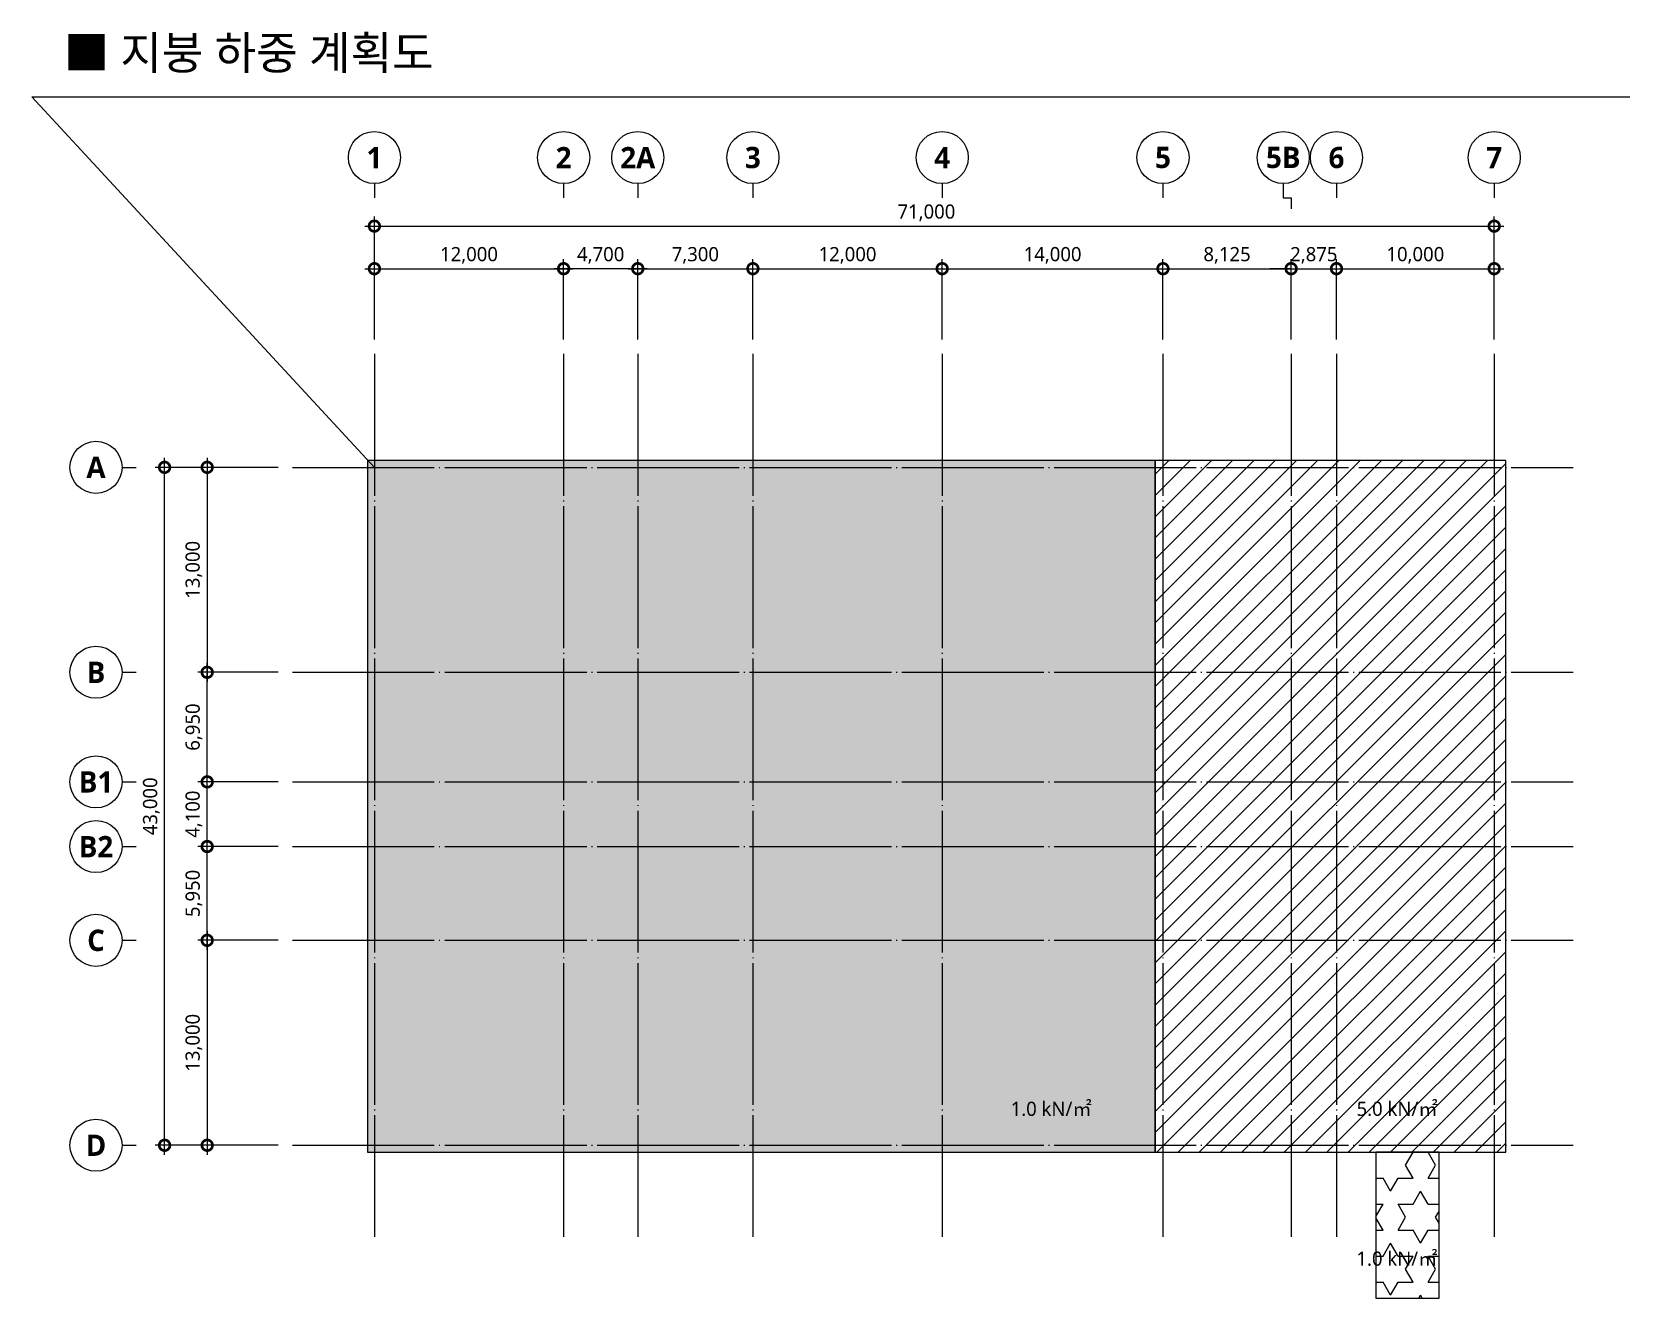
# Model space of a CAD drawing. Header units: millimetres. Extents: x 13950 to 241591, y 6300 to 171900.
# Drawn here: x 13950 to 114724, y 6902 to 87229 of the extents above; entities that cross this region are included whole.
import ezdxf
from ezdxf.enums import TextEntityAlignment as Align

# ---------------------------------------------------------------- set-up
doc = ezdxf.new("R2010")
doc.units = ezdxf.units.MM
doc.header["$LTSCALE"] = 300
doc.linetypes.add('CEN-GAUN', pattern=[32.2, 30, -1, 0.2, -1])
doc.layers.get('DEFPOINTS').update_dxf_attribs({"color": 137})
for name, color, linetype in [('CEN', 1, 'CEN-GAUN'), ('DIM', 7, 'Continuous'), ('ELE-4', 4, 'Continuous'), ('ELE-6', 6, 'Continuous'), ('HAT', 5, 'Continuous'), ('SYM-BUB', 3, 'Continuous'), ('TEXT', 3, 'Continuous')]:
    doc.layers.add(name, color=color, linetype=linetype)
doc.styles.add('$0$스타일1', font='malgun.ttf')
doc.styles.add('스타일1', font='malgun.ttf')
doc.styles.add('스타일2', font='malgunbd.ttf')
doc.dimstyles.new('CJA', dxfattribs={"dimscale": 300, "dimtxt": 2.7, "dimasz": 1, "dimexe": 2, "dimexo": 3, "dimgap": 1, "dimtad": 1, "dimdec": 0, "dimzin": 1, "dimdsep": 46, "dimlunit": 6, "dimtxsty": '$0$스타일1', "dimblk": 'CJDOT', "dimcen": 0.09, "dimdle": 1, "dimclrd": 256, "dimclre": 256, "dimclrt": 3, "dimadec": 0, "dimazin": 0, "dimtfac": 1, "dimtdec": 0, "dimtix": 1, "dimtmove": 2, "dimatfit": 3, "dimldrblk": 'CJDOT', "dimfxl": 1, "dimtolj": 1, "dimtzin": 1, "dimarcsym": 0})

# ---------------------------------------------------------------- blocks, each defined once
blk = doc.blocks.new('_DotSmall')
at = {"color": 0, "linetype": 'ByBlock', "const_width": 0.5}
blk.add_lwpolyline([(-0.0625, 0, 1), (0.0625, 0, 1)], format="xyb", close=True, dxfattribs=at)
blk = doc.blocks.new('*D42')
at = {"layer": 'DEFPOINTS', "color": 0, "transparency": 16777216}
for p in [(3100, -16400), (11200, -16400), (11200, -59400)]:
    blk.add_point(p, dxfattribs=at)
at = {"layer": 'DIM', "color": 7, "lineweight": -2, "transparency": 16777216}
for p, q in [((3100, -60000), (3100, -15800)), ((10300, -16400), (2500, -16400)), ((10300, -59400), (2500, -59400))]:
    blk.add_line(p, q, dxfattribs=at)
at = {"layer": 'DIM', "color": 7, "lineweight": -2, "transparency": 16777216, "xscale": 1350, "yscale": 1350, "zscale": 1350}
for p, rotation in [((3100, -16400), 90), ((3100, -59400), 270)]:
    blk.add_blockref('_DotSmall', p, dxfattribs=dict(at, rotation=rotation))
at = {"layer": 'DIM', "color": 3, "transparency": 16777216, "insert": (2260, -37900), "char_height": 900, "attachment_point": 5, "rotation": 90, "style": '$0$스타일1'}
blk.add_mtext('\\A1;43,000', dxfattribs=at)
blk = doc.blocks.new('CJDOT')
blk.add_line((-2, 0), (2, 0))
at = {"const_width": 0.5}
blk.add_lwpolyline([(-0.25, 0, 1), (0.25, 0, 1)], format="xyb", close=True, dxfattribs=at)
blk = doc.blocks.new('*D43')
at = {"layer": 'DEFPOINTS', "color": 0, "transparency": 16777216}
for p in [(11200, -16400), (5800, -29400), (11200, -29400)]:
    blk.add_point(p, dxfattribs=at)
at = {"layer": 'DIM', "color": 7, "lineweight": -2, "transparency": 16777216}
for p, q in [((5800, -15800), (5800, -30000)), ((10300, -16400), (5200, -16400)), ((10300, -29400), (5200, -29400))]:
    blk.add_line(p, q, dxfattribs=at)
at = {"layer": 'DIM', "color": 7, "lineweight": -2, "transparency": 16777216, "xscale": 1350, "yscale": 1350, "zscale": 1350}
for p, rotation in [((5800, -16400), 90), ((5800, -29400), 270)]:
    blk.add_blockref('_DotSmall', p, dxfattribs=dict(at, rotation=rotation))
at = {"layer": 'DIM', "color": 3, "transparency": 16777216, "insert": (4957, -22900), "char_height": 900, "attachment_point": 5, "rotation": 90, "style": '$0$스타일1'}
blk.add_mtext('\\A1;13,000', dxfattribs=at)
blk = doc.blocks.new('*D44')
at = {"layer": 'DEFPOINTS', "color": 0, "transparency": 16777216}
for p in [(11200, -46400), (5800, -59400), (11200, -59400)]:
    blk.add_point(p, dxfattribs=at)
at = {"layer": 'DIM', "color": 7, "lineweight": -2, "transparency": 16777216}
for p, q in [((5800, -45800), (5800, -60000)), ((10300, -46400), (5200, -46400)), ((10300, -59400), (5200, -59400))]:
    blk.add_line(p, q, dxfattribs=at)
at = {"layer": 'DIM', "color": 7, "lineweight": -2, "transparency": 16777216, "xscale": 1350, "yscale": 1350, "zscale": 1350}
for p, rotation in [((5800, -46400), 90), ((5800, -59400), 270)]:
    blk.add_blockref('_DotSmall', p, dxfattribs=dict(at, rotation=rotation))
at = {"layer": 'DIM', "color": 3, "transparency": 16777216, "insert": (4957, -52900), "char_height": 900, "attachment_point": 5, "rotation": 90, "style": '$0$스타일1'}
blk.add_mtext('\\A1;13,000', dxfattribs=at)
blk = doc.blocks.new('NEW_BUB')
at = {"layer": 'SYM-BUB', "color": 6}
blk.add_line((0, 3), (0, 0), dxfattribs=at)
blk.add_circle((0, 8.5), 5.5, dxfattribs=at)
at = {"layer": 'SYM-BUB', "color": 3, "style": '스타일2'}
blk.add_attdef('X', text='', height=4.5, dxfattribs=at).set_placement((0, 8.5), align=Align.MIDDLE)
blk = doc.blocks.new('*D45')
at = {"layer": 'DEFPOINTS', "color": 0, "transparency": 16777216}
for p in [(87400, -1100), (16400, -9200), (87400, -9200)]:
    blk.add_point(p, dxfattribs=at)
at = {"layer": 'DIM', "color": 7, "lineweight": -2, "transparency": 16777216}
for p, q in [((16400, -8300), (16400, -500)), ((87400, -8300), (87400, -500)), ((15800, -1100), (88000, -1100))]:
    blk.add_line(p, q, dxfattribs=at)
at = {"layer": 'DIM', "color": 7, "lineweight": -2, "transparency": 16777216, "xscale": 1350, "yscale": 1350, "zscale": 1350, "rotation": 180}
blk.add_blockref('_DotSmall', (16400, -1100), dxfattribs=at)
at = {"layer": 'DIM', "color": 7, "lineweight": -2, "transparency": 16777216, "xscale": 1350, "yscale": 1350, "zscale": 1350}
blk.add_blockref('_DotSmall', (87400, -1100), dxfattribs=at)
at = {"layer": 'DIM', "color": 3, "transparency": 16777216, "insert": (51400, -257), "char_height": 900, "attachment_point": 5, "style": '스타일1'}
blk.add_mtext('\\A1;71,000', dxfattribs=at)
blk = doc.blocks.new('*D46')
at = {"layer": 'DEFPOINTS', "color": 0, "transparency": 16777216}
for p in [(87400, -3800), (77400, -9200), (87400, -9200)]:
    blk.add_point(p, dxfattribs=at)
at = {"layer": 'DIM', "color": 7, "lineweight": -2, "transparency": 16777216}
for p, q in [((76800, -3800), (88000, -3800)), ((77400, -8300), (77400, -3200)), ((87400, -8300), (87400, -3200))]:
    blk.add_line(p, q, dxfattribs=at)
at = {"layer": 'DIM', "color": 7, "lineweight": -2, "transparency": 16777216, "xscale": 1350, "yscale": 1350, "zscale": 1350, "rotation": 180}
blk.add_blockref('_DotSmall', (77400, -3800), dxfattribs=at)
at = {"layer": 'DIM', "color": 7, "lineweight": -2, "transparency": 16777216, "xscale": 1350, "yscale": 1350, "zscale": 1350}
blk.add_blockref('_DotSmall', (87400, -3800), dxfattribs=at)
at = {"layer": 'DIM', "color": 3, "transparency": 16777216, "insert": (82400, -2957), "char_height": 900, "attachment_point": 5, "style": '스타일1'}
blk.add_mtext('\\A1;10,000', dxfattribs=at)
blk = doc.blocks.new('*D47')
at = {"layer": 'DEFPOINTS', "color": 0, "transparency": 16777216}
for p in [(66400, -3800), (52400, -9200), (66400, -9200)]:
    blk.add_point(p, dxfattribs=at)
at = {"layer": 'DIM', "color": 7, "lineweight": -2, "transparency": 16777216}
for p, q in [((51800, -3800), (67000, -3800)), ((52400, -8300), (52400, -3200)), ((66400, -8300), (66400, -3200))]:
    blk.add_line(p, q, dxfattribs=at)
at = {"layer": 'DIM', "color": 7, "lineweight": -2, "transparency": 16777216, "xscale": 1350, "yscale": 1350, "zscale": 1350, "rotation": 180}
blk.add_blockref('_DotSmall', (52400, -3800), dxfattribs=at)
at = {"layer": 'DIM', "color": 7, "lineweight": -2, "transparency": 16777216, "xscale": 1350, "yscale": 1350, "zscale": 1350}
blk.add_blockref('_DotSmall', (66400, -3800), dxfattribs=at)
at = {"layer": 'DIM', "color": 3, "transparency": 16777216, "insert": (59400, -2957), "char_height": 900, "attachment_point": 5, "style": '스타일1'}
blk.add_mtext('\\A1;14,000', dxfattribs=at)
blk = doc.blocks.new('*D48')
at = {"layer": 'DEFPOINTS', "color": 0, "transparency": 16777216}
for p in [(52400, -3800), (40400, -9200), (52400, -9200)]:
    blk.add_point(p, dxfattribs=at)
at = {"layer": 'DIM', "color": 7, "lineweight": -2, "transparency": 16777216}
for p, q in [((39800, -3800), (53000, -3800)), ((40400, -8300), (40400, -3200)), ((52400, -8300), (52400, -3200))]:
    blk.add_line(p, q, dxfattribs=at)
at = {"layer": 'DIM', "color": 7, "lineweight": -2, "transparency": 16777216, "xscale": 1350, "yscale": 1350, "zscale": 1350, "rotation": 180}
blk.add_blockref('_DotSmall', (40400, -3800), dxfattribs=at)
at = {"layer": 'DIM', "color": 7, "lineweight": -2, "transparency": 16777216, "xscale": 1350, "yscale": 1350, "zscale": 1350}
blk.add_blockref('_DotSmall', (52400, -3800), dxfattribs=at)
at = {"layer": 'DIM', "color": 3, "transparency": 16777216, "insert": (46400, -2957), "char_height": 900, "attachment_point": 5, "style": '스타일1'}
blk.add_mtext('\\A1;12,000', dxfattribs=at)
blk = doc.blocks.new('*D49')
at = {"layer": 'DEFPOINTS', "color": 0, "transparency": 16777216}
for p in [(28400, -3800), (16400, -9200), (28400, -9200)]:
    blk.add_point(p, dxfattribs=at)
at = {"layer": 'DIM', "color": 7, "lineweight": -2, "transparency": 16777216}
for p, q in [((15800, -3800), (29000, -3800)), ((16400, -8300), (16400, -3200)), ((28400, -8300), (28400, -3200))]:
    blk.add_line(p, q, dxfattribs=at)
at = {"layer": 'DIM', "color": 7, "lineweight": -2, "transparency": 16777216, "xscale": 1350, "yscale": 1350, "zscale": 1350, "rotation": 180}
blk.add_blockref('_DotSmall', (16400, -3800), dxfattribs=at)
at = {"layer": 'DIM', "color": 7, "lineweight": -2, "transparency": 16777216, "xscale": 1350, "yscale": 1350, "zscale": 1350}
blk.add_blockref('_DotSmall', (28400, -3800), dxfattribs=at)
at = {"layer": 'DIM', "color": 3, "transparency": 16777216, "insert": (22400, -2957), "char_height": 900, "attachment_point": 5, "style": '스타일1'}
blk.add_mtext('\\A1;12,000', dxfattribs=at)
blk = doc.blocks.new('*D50')
at = {"layer": 'DEFPOINTS', "color": 0, "transparency": 16777216}
for p in [(5799, -40450), (11200, -40450), (11200, -46400)]:
    blk.add_point(p, dxfattribs=at)
at = {"layer": 'DIM', "color": 7, "lineweight": -2, "transparency": 16777216}
for p, q in [((5799, -47000), (5799, -39850)), ((10300, -40450), (5199, -40450)), ((10300, -46400), (5199, -46400))]:
    blk.add_line(p, q, dxfattribs=at)
at = {"layer": 'DIM', "color": 7, "lineweight": -2, "transparency": 16777216, "xscale": 1350, "yscale": 1350, "zscale": 1350}
for p, rotation in [((5799, -40450), 90), ((5799, -46400), 270)]:
    blk.add_blockref('_DotSmall', p, dxfattribs=dict(at, rotation=rotation))
at = {"layer": 'DIM', "color": 3, "transparency": 16777216, "insert": (4959, -43425), "char_height": 900, "attachment_point": 5, "rotation": 90, "style": '$0$스타일1'}
blk.add_mtext('\\A1;5,950', dxfattribs=at)
blk = doc.blocks.new('*D51')
at = {"layer": 'DEFPOINTS', "color": 0, "transparency": 16777216}
for p in [(5800, -36350), (11200, -36350), (11200, -40450)]:
    blk.add_point(p, dxfattribs=at)
at = {"layer": 'DIM', "color": 7, "lineweight": -2, "transparency": 16777216}
for p, q in [((5800, -41050), (5800, -35750)), ((10300, -36350), (5200, -36350)), ((10300, -40450), (5200, -40450))]:
    blk.add_line(p, q, dxfattribs=at)
at = {"layer": 'DIM', "color": 7, "lineweight": -2, "transparency": 16777216, "xscale": 1350, "yscale": 1350, "zscale": 1350}
for p, rotation in [((5800, -36350), 90), ((5800, -40450), 270)]:
    blk.add_blockref('_DotSmall', p, dxfattribs=dict(at, rotation=rotation))
at = {"layer": 'DIM', "color": 3, "transparency": 16777216, "insert": (4957, -38400), "char_height": 900, "attachment_point": 5, "rotation": 90, "style": '$0$스타일1'}
blk.add_mtext('\\A1;4,100', dxfattribs=at)
blk = doc.blocks.new('*D52')
at = {"layer": 'DEFPOINTS', "color": 0, "transparency": 16777216}
for p in [(5800, -29400), (11200, -29400), (11200, -36350)]:
    blk.add_point(p, dxfattribs=at)
at = {"layer": 'DIM', "color": 7, "lineweight": -2, "transparency": 16777216}
for p, q in [((5800, -36950), (5800, -28800)), ((10300, -29400), (5200, -29400)), ((10300, -36350), (5200, -36350))]:
    blk.add_line(p, q, dxfattribs=at)
at = {"layer": 'DIM', "color": 7, "lineweight": -2, "transparency": 16777216, "xscale": 1350, "yscale": 1350, "zscale": 1350}
for p, rotation in [((5800, -29400), 90), ((5800, -36350), 270)]:
    blk.add_blockref('_DotSmall', p, dxfattribs=dict(at, rotation=rotation))
at = {"layer": 'DIM', "color": 3, "transparency": 16777216, "insert": (4960, -32875), "char_height": 900, "attachment_point": 5, "rotation": 90, "style": '$0$스타일1'}
blk.add_mtext('\\A1;6,950', dxfattribs=at)
blk = doc.blocks.new('*D53')
at = {"layer": 'DEFPOINTS', "color": 0, "transparency": 16777216}
for p in [(28400, -3800), (28400, -9200), (33100, -9200)]:
    blk.add_point(p, dxfattribs=at)
at = {"layer": 'DIM', "color": 7, "lineweight": -2, "transparency": 16777216}
for p, q in [((33700, -3800), (27800, -3800)), ((28400, -8300), (28400, -3200)), ((33100, -8300), (33100, -3200))]:
    blk.add_line(p, q, dxfattribs=at)
at = {"layer": 'DIM', "color": 7, "lineweight": -2, "transparency": 16777216, "xscale": 1350, "yscale": 1350, "zscale": 1350, "rotation": 180}
blk.add_blockref('_DotSmall', (28400, -3800), dxfattribs=at)
at = {"layer": 'DIM', "color": 7, "lineweight": -2, "transparency": 16777216, "xscale": 1350, "yscale": 1350, "zscale": 1350}
blk.add_blockref('_DotSmall', (33100, -3800), dxfattribs=at)
at = {"layer": 'DIM', "color": 3, "transparency": 16777216, "insert": (30750, -2960), "char_height": 900, "attachment_point": 5, "style": '스타일1'}
blk.add_mtext('\\A1;4,700', dxfattribs=at)
blk = doc.blocks.new('*D54')
at = {"layer": 'DEFPOINTS', "color": 0, "transparency": 16777216}
for p in [(40400, -3800), (33100, -9200), (40400, -9200)]:
    blk.add_point(p, dxfattribs=at)
at = {"layer": 'DIM', "color": 7, "lineweight": -2, "transparency": 16777216}
for p, q in [((32500, -3800), (41000, -3800)), ((33100, -8300), (33100, -3200)), ((40400, -8300), (40400, -3200))]:
    blk.add_line(p, q, dxfattribs=at)
at = {"layer": 'DIM', "color": 7, "lineweight": -2, "transparency": 16777216, "xscale": 1350, "yscale": 1350, "zscale": 1350, "rotation": 180}
blk.add_blockref('_DotSmall', (33100, -3800), dxfattribs=at)
at = {"layer": 'DIM', "color": 7, "lineweight": -2, "transparency": 16777216, "xscale": 1350, "yscale": 1350, "zscale": 1350}
blk.add_blockref('_DotSmall', (40400, -3800), dxfattribs=at)
at = {"layer": 'DIM', "color": 3, "transparency": 16777216, "insert": (36750, -2960), "char_height": 900, "attachment_point": 5, "style": '스타일1'}
blk.add_mtext('\\A1;7,300', dxfattribs=at)
blk = doc.blocks.new('*D55')
at = {"layer": 'DEFPOINTS', "color": 0, "transparency": 16777216}
for p in [(74525, -3800), (66400, -9200), (74525, -9200)]:
    blk.add_point(p, dxfattribs=at)
at = {"layer": 'DIM', "color": 7, "lineweight": -2, "transparency": 16777216}
for p, q in [((65800, -3800), (75125, -3800)), ((66400, -8300), (66400, -3200)), ((74525, -8300), (74525, -3200))]:
    blk.add_line(p, q, dxfattribs=at)
at = {"layer": 'DIM', "color": 7, "lineweight": -2, "transparency": 16777216, "xscale": 1350, "yscale": 1350, "zscale": 1350, "rotation": 180}
blk.add_blockref('_DotSmall', (66400, -3800), dxfattribs=at)
at = {"layer": 'DIM', "color": 7, "lineweight": -2, "transparency": 16777216, "xscale": 1350, "yscale": 1350, "zscale": 1350}
blk.add_blockref('_DotSmall', (74525, -3800), dxfattribs=at)
at = {"layer": 'DIM', "color": 3, "transparency": 16777216, "insert": (70462, -2957), "char_height": 900, "attachment_point": 5, "style": '스타일1'}
blk.add_mtext('\\A1;8,125', dxfattribs=at)
blk = doc.blocks.new('*D57')
at = {"layer": 'DEFPOINTS', "color": 0, "transparency": 16777216}
for p in [(77400, -3799), (74525, -9200), (77400, -9200)]:
    blk.add_point(p, dxfattribs=at)
at = {"layer": 'DIM', "color": 7, "lineweight": -2, "transparency": 16777216}
for p, q in [((74525, -3799), (73175, -3799)), ((74525, -8300), (74525, -3199)), ((74525, -3799), (77400, -3799)), ((77400, -8300), (77400, -3199)), ((77400, -3799), (78750, -3799))]:
    blk.add_line(p, q, dxfattribs=at)
at = {"layer": 'DIM', "color": 7, "lineweight": -2, "transparency": 16777216, "xscale": 1350, "yscale": 1350, "zscale": 1350}
blk.add_blockref('_DotSmall', (74525, -3799), dxfattribs=at)
at = {"layer": 'DIM', "color": 7, "lineweight": -2, "transparency": 16777216, "xscale": 1350, "yscale": 1350, "zscale": 1350, "rotation": 180}
blk.add_blockref('_DotSmall', (77400, -3799), dxfattribs=at)
at = {"layer": 'DIM', "color": 3, "transparency": 16777216, "insert": (75962, -2959), "char_height": 900, "attachment_point": 5, "style": '스타일1'}
blk.add_mtext('\\A1;2,875', dxfattribs=at)
blk = doc.blocks.new('A$C5ac5f35e')
at = {"layer": 'CEN'}
for p, q in [((16400, -9200), (16400, -65208.6)), ((28400, -9200), (28400, -65208.6)), ((33100, -9200), (33100, -65208.6)), ((40400, -9200), (40400, -65208.6)), ((52400, -9200), (52400, -65208.6)), ((66400, -9200), (66400, -65208.6)), ((74525, -9200), (74525, -65208.6)), ((77400, -9200), (77400, -65208.6)), ((87400, -9200), (87400, -65208.6)), ((11200, -16400), (92400, -16400)), ((11200, -29400), (92400, -29400)), ((11200, -36350), (92400, -36350)), ((11200, -40450), (92400, -40450)), ((11200, -46400), (92400, -46400)), ((11200, -59400), (92400, -59400))]:
    blk.add_line(p, q, dxfattribs=at)
at = {"layer": 'SYM-BUB', "color": 6}
blk.add_lwpolyline([(74025, 700), (74525, 700), (74525, 0)], dxfattribs=at)
at = {"layer": 'SYM-BUB', "xscale": 300, "yscale": 300, "zscale": 300}
for p, values in [((16400, 700), {'X': '1'}), ((28400, 700), {'X': '2'}), ((33100, 700), {'X': '2A'}), ((40400, 700), {'X': '3'}), ((52400, 700), {'X': '4'}), ((66400, 700), {'X': '5'}), ((74025, 700), {'X': '5B'}), ((77400, 700), {'X': '6'}), ((87400, 700), {'X': '7'})]:
    blk.add_blockref('NEW_BUB', p, dxfattribs=at).add_auto_attribs(values)
at = {"layer": 'SYM-BUB'}
ref = blk.add_blockref('NEW_BUB', (1300, -16400), dxfattribs=dict(at, xscale=300.0000000000001, yscale=300.0000000000001, zscale=300.0000000000001, rotation=90))
ref.add_attrib('X', 'A', dxfattribs={"color": 3, "height": 1350, "style": '스타일2'}).set_placement((-1250, -16400), align=Align.MIDDLE)
ref = blk.add_blockref('NEW_BUB', (1300, -29400), dxfattribs=dict(at, xscale=300.0000000000001, yscale=300.0000000000001, zscale=300.0000000000001, rotation=90))
ref.add_attrib('X', 'B', dxfattribs={"color": 3, "height": 1350, "style": '스타일2'}).set_placement((-1250, -29400), align=Align.MIDDLE)
ref = blk.add_blockref('NEW_BUB', (1300, -36350), dxfattribs=dict(at, xscale=300.0000000000001, yscale=300.0000000000001, zscale=300.0000000000001, rotation=90))
ref.add_attrib('X', 'B1', dxfattribs={"color": 3, "height": 1350, "style": '스타일2'}).set_placement((-1250, -36350), align=Align.MIDDLE)
ref = blk.add_blockref('NEW_BUB', (1300, -40450), dxfattribs=dict(at, xscale=300.0000000000001, yscale=300.0000000000001, zscale=300.0000000000001, rotation=90))
ref.add_attrib('X', 'B2', dxfattribs={"color": 3, "height": 1350, "style": '스타일2'}).set_placement((-1250, -40450), align=Align.MIDDLE)
ref = blk.add_blockref('NEW_BUB', (1300, -46400), dxfattribs=dict(at, xscale=300.0000000000001, yscale=300.0000000000001, zscale=300.0000000000001, rotation=90))
ref.add_attrib('X', 'C', dxfattribs={"color": 3, "height": 1350, "style": '스타일2'}).set_placement((-1250, -46400), align=Align.MIDDLE)
ref = blk.add_blockref('NEW_BUB', (1300, -59400), dxfattribs=dict(at, xscale=300.0000000000001, yscale=300.0000000000001, zscale=300.0000000000001, rotation=90))
ref.add_attrib('X', 'D', dxfattribs={"color": 3, "height": 1350, "style": '스타일2'}).set_placement((-1250, -59400), align=Align.MIDDLE)
at = {"layer": 'DIM'}
dim = blk.add_linear_dim(base=(87400, -1100), p1=(16400, -9200), p2=(87400, -9200), angle=180, dimstyle='CJA', override={"dimtxt": 3, "dimasz": 4.5, "dimtxsty": '스타일1', "dimblk1": 'DotSmall', "dimblk2": 'DotSmall', "dimsah": 1, "dimdle": 2, "dimclrd": 7, "dimclre": 7}, dxfattribs=at)
dim.commit()
dim.dimension.update_dxf_attribs({"geometry": '*D45', "text_midpoint": (51400, -257.1), "dimtype": 128})
for base, p1, p2, picture, middle in [((28400, -3800), (16400, -9200), (28400, -9200), '*D49', (22400, -2957.1)), ((28400, -3800), (33100, -9200), (28400, -9200), '*D53', (30750, -2959.5)), ((40400, -3800), (33100, -9200), (40400, -9200), '*D54', (36750, -2959.5)), ((52400, -3800), (40400, -9200), (52400, -9200), '*D48', (46400, -2957.1)), ((66400, -3800), (52400, -9200), (66400, -9200), '*D47', (59400, -2957.1)), ((74525, -3800), (66400, -9200), (74525, -9200), '*D55', (70462.5, -2957.1)), ((77400, -3799.4), (74525, -9200), (77400, -9200), '*D57', (75962.5, -2958.9)), ((87400, -3800), (77400, -9200), (87400, -9200), '*D46', (82400, -2957.1))]:
    dim = blk.add_linear_dim(base=base, p1=p1, p2=p2, dimstyle='CJA', override={"dimtxt": 3, "dimasz": 4.5, "dimtxsty": '스타일1', "dimblk1": 'DotSmall', "dimblk2": 'DotSmall', "dimsah": 1, "dimdle": 2, "dimclrd": 7, "dimclre": 7}, dxfattribs=at)
    dim.commit()
    dim.dimension.update_dxf_attribs({"geometry": picture, "text_midpoint": middle})
for base, p1, p2, angle, override, picture, middle in [((3100, -16400), (11200, -59400), (11200, -16400), 270, {"dimscale": 300, "dimtxt": 3, "dimasz": 4.5, "dimblk1": 'DotSmall', "dimblk2": 'DotSmall', "dimsah": 1, "dimdle": 2, "dimclrd": 7, "dimclre": 7}, '*D42', (2259.5, -37900)), ((5800, -29400), (11200, -16400), (11200, -29400), 90, {"dimscale": 300, "dimtxt": 3, "dimasz": 4.5, "dimblk1": 'DotSmall', "dimblk2": 'DotSmall', "dimsah": 1, "dimdle": 2, "dimclrd": 7, "dimclre": 7}, '*D43', (4957.1, -22900)), ((5800, -29400), (11200, -36350), (11200, -29400), 90, {"dimtxt": 3, "dimasz": 4.5, "dimblk1": 'DotSmall', "dimblk2": 'DotSmall', "dimsah": 1, "dimdle": 2, "dimclrd": 7, "dimclre": 7}, '*D52', (4959.5, -32875)), ((5800, -36350), (11200, -40450), (11200, -36350), 90, {"dimtxt": 3, "dimasz": 4.5, "dimblk1": 'DotSmall', "dimblk2": 'DotSmall', "dimsah": 1, "dimdle": 2, "dimclrd": 7, "dimclre": 7}, '*D51', (4957.1, -38400)), ((5799.4, -40450), (11200, -46400), (11200, -40450), 90, {"dimtxt": 3, "dimasz": 4.5, "dimblk1": 'DotSmall', "dimblk2": 'DotSmall', "dimsah": 1, "dimdle": 2, "dimclrd": 7, "dimclre": 7}, '*D50', (4958.9, -43425)), ((5800, -59400), (11200, -46400), (11200, -59400), 270, {"dimscale": 300, "dimtxt": 3, "dimasz": 4.5, "dimblk1": 'DotSmall', "dimblk2": 'DotSmall', "dimsah": 1, "dimdle": 2, "dimclrd": 7, "dimclre": 7}, '*D44', (4957.1, -52900))]:
    dim = blk.add_linear_dim(base=base, p1=p1, p2=p2, angle=angle, dimstyle='CJA', override=override, dxfattribs=at)
    dim.commit()
    dim.dimension.update_dxf_attribs({"geometry": picture, "text_midpoint": middle})

msp = doc.modelspace()

# ---------------------------------------------------------------- hatches: boundary and pattern name
at = {"layer": 'HAT'}
h = msp.add_hatch(dxfattribs=at)
h.set_pattern_fill('STARS', color=256, scale=150)
h.set_pattern_definition([(0, (297573.3, 49846), (0, 824.8892), [476.25, -476.25]), (60, (297573.3, 49846), (-714.375, 412.4446), [476.25, -476.25]), (120, (297811.4, 50258.4), (-714.375, -412.4446), [476.25, -476.25])])
h.paths.add_polyline_path([(35236, 16167), (85171, 16167), (85171, 60037), (35236, 60037)])
h = msp.add_hatch(dxfattribs=at)
h.set_pattern_fill('ANSI31', color=256, scale=300)
h.set_pattern_definition([(45, (-15129.45, 100301.6), (-673.519, 673.519), [])])
h.paths.add_polyline_path([(85171, 16167), (107406, 16167), (107406, 60037), (85171, 60037)])
h = msp.add_hatch(dxfattribs=at)
h.set_pattern_fill('STARS', color=256, scale=300)
h.set_pattern_definition([(0, (-15629.5, 100301.6), (0, 1649.778), [952.5, -952.5]), (60, (-15629.5, 100301.6), (-1428.75, 824.89), [952.5, -952.5]), (120, (-15153.2, 101126.5), (-1428.75, -824.89), [952.5, -952.5])])
h.paths.add_polyline_path([(99171, 6902), (103171, 6902), (103171, 16167), (99171, 16167)])

# ---------------------------------------------------------------- linework, layer by layer
at = {"layer": 'DEFPOINTS'}
msp.add_lwpolyline([(35671, 59602), (13950, 83100)], dxfattribs=at)
at = {"layer": 'ELE-4'}
msp.add_line((13950, 83100), (220050, 83100), dxfattribs=at)
at = {"layer": 'ELE-6'}
for points in [[(35236, 16167), (85171, 16167), (85171, 60037), (35236, 60037)], [(85171, 16167), (107406, 16167), (107406, 60037), (85171, 60037)], [(99171, 6902), (103171, 6902), (103171, 16167), (99171, 16167)]]:
    msp.add_lwpolyline(points, close=True, dxfattribs=at)

# ---------------------------------------------------------------- block references
msp.add_blockref('A$C5ac5f35e', (19271, 76002))

# ---------------------------------------------------------------- texts
at = {"layer": 'TEXT', "style": '스타일1'}
msp.add_text('■ 지붕 하중 계획도', height=2100, dxfattribs=at).set_placement((15988, 84843))
for s, p in [('1.0 kN/㎡', (76012, 18196)), ('5.0 kN/㎡', (97947, 18196)), ('1.0 kN/㎡', (97935, 8694))]:
    msp.add_text(s, height=900, dxfattribs=at).set_placement(p, align=Align.BOTTOM_LEFT)

doc.saveas('drawing.dxf')
